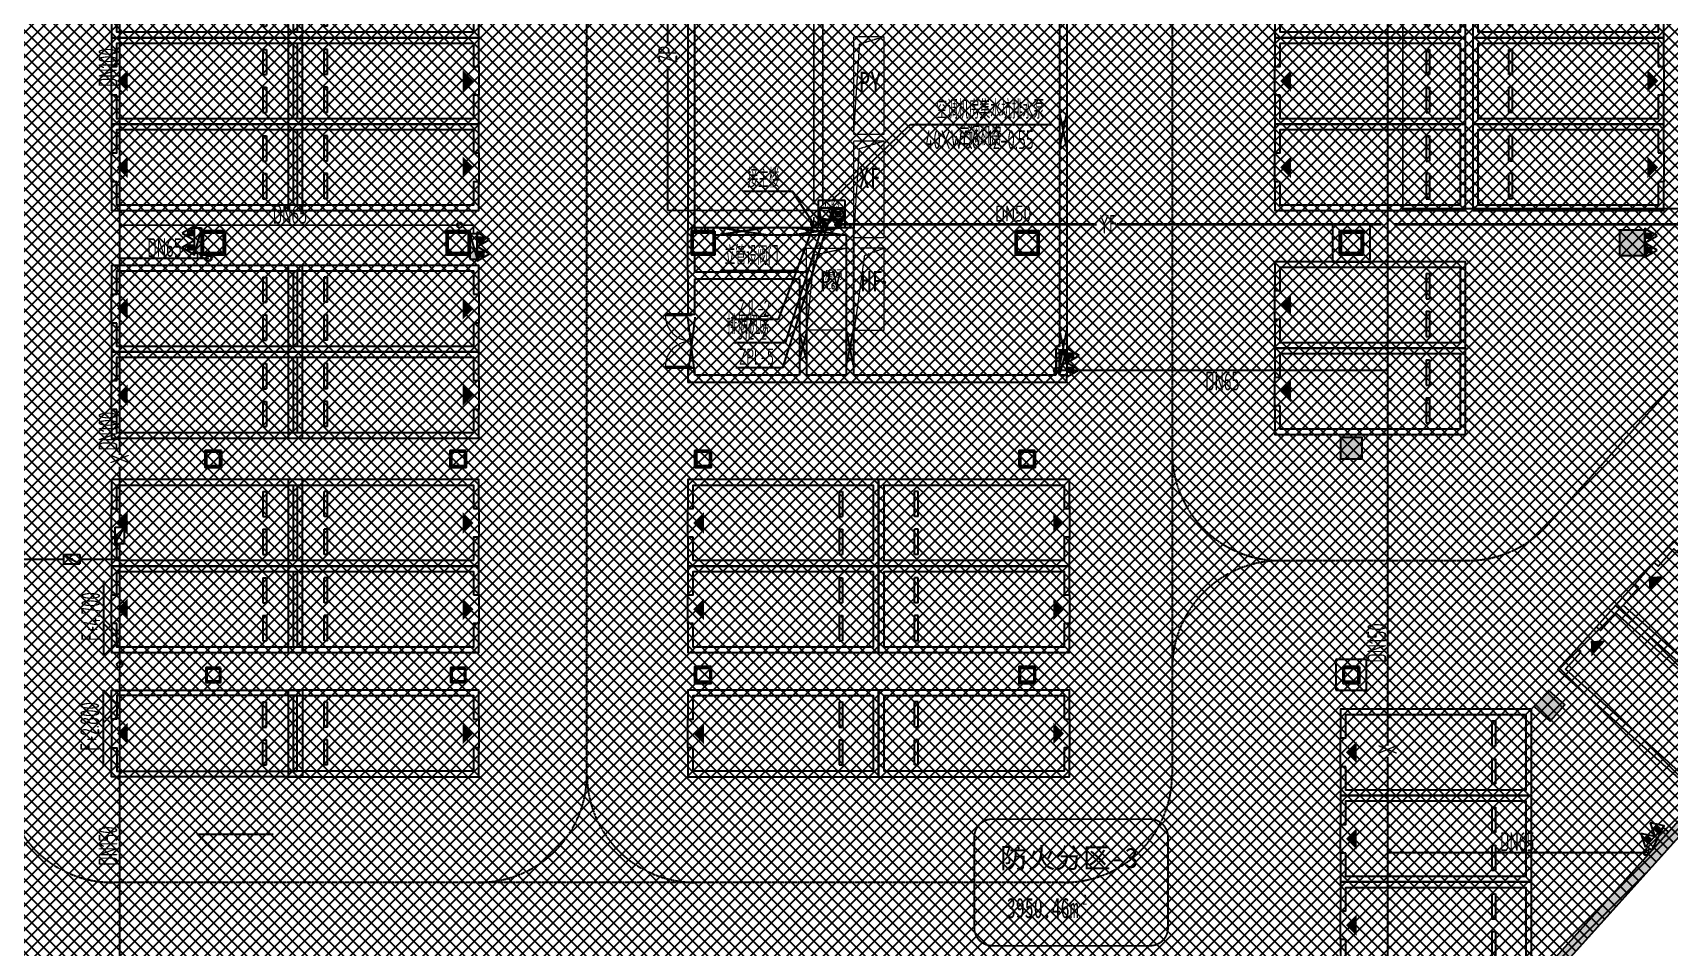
# Model space of a CAD drawing. Extents: x -2120532 to 1934524, y -1331911 to 424203.
# Drawn here: x -50223 to -4779, y -374824 to -349422 of the extents above; entities that cross this region are included whole.
import ezdxf

# ---------------------------------------------------------------- set-up
doc = ezdxf.new("R2010")
doc.units = 0
doc.header["$LTSCALE"] = 10
for name, pattern in [('__DASH', [0.35, 0.25, -0.1]), ('DASH', [0.35, 0.25, -0.1]), ('排水', [1.1, 1, -0.1])]:
    doc.linetypes.add(name, pattern=pattern)
for name, color, linetype in [('0-绿', 3, 'Continuous'), ('0-蓝', 5, 'Continuous'), ('00-停车位', 67, 'Continuous'), ('A-COLUMN', 8, 'Continuous'), ('A-ROOM_NAME', 23, 'Continuous'), ('A-WALL', 2, 'Continuous'), ('DIM_ELEV', 3, 'Continuous'), ('DIM_LEAD', 3, 'Continuous'), ('DOOR_FIRE', 8, 'Continuous'), ('PUB_HATCH', 8, 'Continuous'), ('SPACE', 7, 'Continuous'), ('W-DIM_中水', 3, 'Continuous'), ('W-DIM_喷淋', 3, 'Continuous'), ('W-DIM_消防', 3, 'Continuous'), ('W-DIM_给水', 3, 'Continuous'), ('W-EQUIP_消火栓', 7, 'Continuous'), ('W-EQUIP_灭火器', 7, 'Continuous'), ('W-PIPE-中水', 122, 'Continuous'), ('W-PIPE-压力废', 31, 'Continuous'), ('W-PIPE-喷淋', 6, 'Continuous'), ('W-PIPE-喷淋中', 6, 'Continuous'), ('W-PIPE-消防', 1, 'Continuous'), ('W-PIPE-给水', 3, 'Continuous'), ('W-TEXT_压力废', 7, 'Continuous'), ('W-TEXT_喷淋', 7, 'Continuous'), ('W-TEXT_消防', 7, 'Continuous'), ('W-TWT_LEAD', 3, 'Continuous'), ('W-TWT_TEXT', 7, 'Continuous'), ('W-VALVE_消防', 7, 'Continuous'), ('W-VPIPE-中水', 122, 'Continuous'), ('W-VPIPE-喷淋', 6, 'Continuous'), ('W-VPIPE-消防', 1, 'Continuous'), ('W-VPIPE-给水', 3, 'Continuous'), ('画水辅助', 6, 'Continuous'), ('车行线', 4, 'Continuous'), ('集水坑', 4, 'Continuous')]:
    doc.layers.add(name, color=color, linetype=linetype)
for name, color, linetype, lineweight in [('GPS-污水', 2, '排水', 40), ('HOLE', 52, 'Continuous', 15), ('钢柱', 51, 'Continuous', 35)]:
    doc.layers.add(name, color=color, linetype=linetype, lineweight=lineweight)
doc.styles.add('8B2_01', font='simhei.ttf', dxfattribs={"width": 0.8})
doc.styles.add('8B2_02', font='tssdeng.shx', dxfattribs={"width": 0.6, "bigfont": 'TSSDCHN.shx'})
doc.styles.add('_TCH_SPACE', font='SIMPLEX', dxfattribs={"height": 5, "bigfont": 'GBCBIG'})
doc.styles.add('_TWT_PIPEDN', font='TSSDENG', dxfattribs={"width": 0.8, "height": 3.5, "bigfont": 'TSSDCHN'})
doc.styles.get("Standard").update_dxf_attribs({"font": 'TSSDENG.shx', "width": 0.7, "bigfont": 'TSSDCHN.shx'})
doc.styles.add('黑体', font='simhei.ttf', dxfattribs={"width": 0.65})

# ---------------------------------------------------------------- blocks, each defined once
blk = doc.blocks.new('l99')
at = {"layer": 'W-TWT_TEXT'}
for p, q in [((92541, -196910), (92091, -196460)), ((94175, -196460), (92091, -196460)), ((92541, -196910), (92991, -196460))]:
    blk.add_line(p, q, dxfattribs=at)
blk = doc.blocks.new('4gs')
at = {"layer": 'W-TWT_TEXT', "style": '8B2_02', "width": 0.6}
blk.add_text('F+4.700', height=525, rotation=359.9998, dxfattribs=at).set_placement((-16760, -202342, 8000))
blk = doc.blocks.new('2.8')
at = {"layer": 'W-TWT_TEXT', "style": '8B2_02', "width": 0.6}
blk.add_text('F+2.800', height=525, rotation=89.9998, dxfattribs=at).set_placement((100977, -194305, 5000))
blk = doc.blocks.new('车位2400x5300')
at = {"layer": '00-停车位', "color": 251}
for p, q in [((-875, -1000), (-175, -1000)), ((-875, -1100), (-875, -1000)), ((-875, -1100), (-175, -1100)), ((-175, -1100), (-175, -1000)), ((175, -1000), (875, -1000)), ((175, -1100), (175, -1000)), ((175, -1100), (875, -1100)), ((875, -1100), (875, -1000)), ((400, -5300), (-400, -5300))]:
    blk.add_line(p, q, dxfattribs=at)
blk.add_lwpolyline([(400, -5150), (400, -5300), (1200, -5300), (1200, 0), (-1200, 0), (-1200, -5300), (-400, -5300), (-400, -5150), (-1050, -5150), (-1050, -150), (1050, -150), (1050, -5150), (400, -5150)], dxfattribs=at)
blk.add_lwpolyline([(0, -5150, 0, 600, 0), (0, -4850, 600, 600, 0)], format="xyseb", dxfattribs=at)
blk = doc.blocks.new('A$C10817FE3')
at = {"layer": '0-蓝', "color": 9, "linetype": 'DASH', "ltscale": 3, "const_width": 50}
blk.add_lwpolyline([(-136854, -212272), (-132475, -212272, 0.414214), (-131975, -211772), (-131975, -209253, 0.414214), (-132475, -208753), (-136854, -208753, 0.414214), (-137354, -209253), (-137354, -211772, 0.414214)], format="xyb", close=True, dxfattribs=at)
at = {"layer": '0-绿', "color": 0, "linetype": 'DASH', "style": '黑体'}
blk.add_text('防火分区-3', height=563.3, dxfattribs=at).set_placement((-136640, -210112))
at = {"layer": '0-绿', "color": 0, "linetype": 'DASH', "style": '黑体', "width": 0.65}
for s, height, p in [('2', 282, (-134346, -211129)), ('3950.46m', 563.3, (-136452, -211504))]:
    blk.add_text(s, height=height, dxfattribs=at).set_placement(p)
blk = doc.blocks.new('人防集水坑')
at = {"layer": 'GPS-污水', "color": 8, "linetype": '排水'}
for centre in [(307561, 701151), (307561, 700451)]:
    blk.add_circle(centre, 75, dxfattribs=at)
at = {"layer": '集水坑', "color": 8, "linetype": 'DASH', "ltscale": 0.5}
blk.add_lwpolyline([(306241, 700051), (306241, 701551), (307741, 701551), (307741, 700051)], close=True, dxfattribs=at)
at = {"layer": '集水坑', "color": 8, "linetype": 'Continuous', "ltscale": 0.5}
for points in [[(306641, 701501), (306641, 700801), (307341, 700801), (307341, 701501)], [(306641, 700801), (306641, 700101), (307341, 700101), (307341, 700801)]]:
    blk.add_lwpolyline(points, close=True, dxfattribs=at)
at = {"layer": '集水坑', "color": 8, "linetype": 'DASH', "ltscale": 0.5}
for points in [[(307341, 700801), (307237, 701397), (306641, 701501)], [(307347, 700101), (307243, 700697), (306647, 700801)]]:
    blk.add_lwpolyline(points, dxfattribs=at)
blk = doc.blocks.new('_FZH')
blk.add_lwpolyline([(-0.5, -0.5), (0.5, -0.5), (0.5, 0.5), (-0.5, 0.5)], close=True)
at = {"layer": 'PUB_HATCH'}
blk.add_solid([(-0.5, -0.5), (0.5, -0.5), (-0.5, 0.5), (0.5, 0.5)], dxfattribs=at)
blk = doc.blocks.new('$DorLib2D$00000002')
for p, q in [((-0.5, 0), (-0.5, 0.4875)), ((-0.475, 0.4875), (-0.5, 0.4875)), ((-0.475, 0), (-0.475, 0.4875)), ((0.475, 0), (0.475, 0.4875)), ((0.475, 0.4875), (0.5, 0.4875)), ((0.5, 0), (0.5, 0.4875)), ((-0.5, 0), (-0.475, 0)), ((0.5, 0), (0.475, 0))]:
    blk.add_line(p, q)
at = {"lineweight": 13}
for centre, start, end in [((-0.4875, 0), 0, 88.53072), ((0.4875, 0), 91.46928, 180)]:
    blk.add_arc(centre, 0.4875, start, end, dxfattribs=at)
blk = doc.blocks.new('$TwtSys$00000434')
for p, q in [((-0.5, 0.5), (-0.5, -0.5)), ((-0.5, -0.5), (0.5, 0.5)), ((0.5, 0.5), (-0.5, 0.5)), ((0.5, -0.5), (0.5, 0.5)), ((-0.5, -0.5), (0.5, -0.5))]:
    blk.add_line(p, q)
blk.add_solid([(0.5, -0.5), (0.5, 0.5), (-0.5, -0.5)])
blk = doc.blocks.new('$TwtSys$00000546')
h = blk.add_hatch()
h.set_pattern_fill('ANSI31', color=256, scale=200, style=0)
h.set_pattern_definition([(45, (-38543.802, -6670.83), (-17.67767, 17.67767), [])])
h.paths.add_polyline_path([(-65, 174), (65, 174), (65, 44), (-65, 44)])
for points in [[(0, 344), (-198, 0), (198, 0)], [(-65, 174), (65, 174), (65, 44), (-65, 44)]]:
    blk.add_lwpolyline(points, close=True)
blk = doc.blocks.new('$VALVE$00000316')
for p, q in [((-125, 72), (125, -72)), ((-125, 72), (-125, -72)), ((-125, 72), (125, 72)), ((125, 72), (125, -72)), ((-125, -72), (125, -72))]:
    blk.add_line(p, q)
at = {"const_width": 21.1}
blk.add_lwpolyline([(-11, 0, 1), (11, 0, 1)], format="xyb", close=True, dxfattribs=at)
for p in [(-125, 0), (125, 0)]:
    blk.add_point(p)
at = {"color": 7, "flags": 9}
for tag in ['XSIZE', 'YSIZE']:
    blk.add_attdef(tag, (0, 0), '', height=0.5, dxfattribs=at)
blk = doc.blocks.new('A$C1C3C0163')
h = blk.add_hatch()
h.set_pattern_fill('ANSI37', color=8, scale=150)
h.set_pattern_definition([(45, (-601697.23, -233886.27), (-168.3798, 168.3798), []), (135, (-601697.23, -233886.27), (-168.3798, -168.3798), [])])
h.paths.add_polyline_path([(-80300, 5300), (-80300, -9000), (-62000, -9000), (-62000, -64625), (-76750, -64625), (-76750, -62675), (-73875, -62675), (-73775, -57275), (-100380, -57275), (-100572, -124002), (-71150, -123999), (-71150, -126437), (-63509, -133383), (-65550, -135650), (-61611, -139196), (-83885, -163934), (-83885, -174096), (-119589, -213750), (-196450, -213750), (-196450, -207800), (-209700, -193450), (-209700, -169150), (-201700, -169149), (-201700, 5300), (-192675, 5300)])

msp = doc.modelspace()

# ---------------------------------------------------------------- hatches: boundary and pattern name
at = {"layer": 'PUB_HATCH'}
msp.add_hatch(color=8, dxfattribs=at).paths.add_polyline_path([(13617.2, -351612.5), (13394.2, -351411.7), (-13481.7, -381260.4), (-13348.1, -381560.4)])
at = {"layer": 'W-PIPE-中水'}
for points in [[(-12176.3, -354310.9), (-12176.3, -354337.2), (-12202.5, -354337.2)], [(-12176.3, -354310.9), (-12202.5, -354310.9), (-12202.5, -354337.2)]]:
    msp.add_hatch(color=256, dxfattribs=at).paths.add_polyline_path(points)
at = {"layer": 'W-PIPE-消防'}
for points in [[(-47808.6, -355690.9), (-47808.6, -355717.2), (-47834.9, -355717.2)], [(-47808.6, -355690.9), (-47834.9, -355690.9), (-47834.9, -355717.2)], [(-12600.3, -372193.2), (-12600.3, -372166.9), (-12626.6, -372166.9)], [(-12600.3, -372193.2), (-12626.6, -372193.2), (-12626.6, -372166.9)]]:
    msp.add_hatch(color=256, dxfattribs=at).paths.add_polyline_path(points)

# ---------------------------------------------------------------- linework, layer by layer
at = {"color": 7, "ltscale": 100}
msp.add_line((-27777.8, -354604.3), (-27777.8, -354715.3), dxfattribs=at)
at = {"color": 8, "linetype": 'DASH'}
for points in [[(-21508.6, -351619.8), (-21708.6, -352619.8)], [(-21508.6, -352619.8), (-21708.6, -351619.8)], [(-29833.6, -354835.4), (-31133.6, -355035.4)], [(-31133.6, -354835.4), (-29833.6, -355035.4)], [(-27733.6, -354835.4), (-29033.6, -355035.4)], [(-29033.6, -354835.4), (-27733.6, -355035.4)], [(-31833.6, -357318.9), (-32033.6, -358918.9)], [(-31833.6, -358918.9), (-32033.6, -357318.9)], [(-28733.6, -357718.9), (-28933.6, -358518.9)], [(-28733.6, -358518.9), (-28933.6, -357718.9)], [(-27433.6, -357651.1), (-27633.6, -358651.1)], [(-27433.6, -358651.1), (-27633.6, -357651.1)], [(-21508.6, -357651.1), (-21708.6, -358651.1)], [(-21508.6, -358651.1), (-21708.6, -357651.1)]]:
    msp.add_lwpolyline(points, dxfattribs=at)
at = {"color": 7, "ltscale": 100}
for centre, radius in [((-27858.7, -354465.9), 158.9), ((-27858.5, -354465.9), 158.9), ((-27858.7, -354465.9), 140.1), ((-27858.5, -354465.9), 140.1), ((-27858.5, -354465.9), 73.2), ((-27858.7, -354465.9), 56.6), ((-27858.5, -354465.9), 56.6), ((-27855.6, -354745.4), 86.2), ((-27855.6, -354745.4), 86.2), ((-27858.6, -354745.4), 62)]:
    msp.add_circle(centre, radius, dxfattribs=at)
at = {"layer": 'A-COLUMN', "color": 8}
for p, q in [((-13083.6, -354735.4), (-14133.6, -354735.4)), ((-14133.6, -354735.4), (-14133.6, -355785.4)), ((-13083.6, -355785.4), (-13083.6, -354735.4)), ((-44883.6, -354935.4), (-45533.6, -354935.4)), ((-45533.6, -354935.4), (-45533.6, -355585.4)), ((-44883.6, -355585.4), (-44883.6, -354935.4)), ((-38083.6, -354935.4), (-38733.6, -354935.4)), ((-38733.6, -354935.4), (-38733.6, -355585.4)), ((-38083.6, -355585.4), (-38083.6, -354935.4)), ((-31283.6, -354935.4), (-31933.6, -354935.4)), ((-31933.6, -354935.4), (-31933.6, -355585.4)), ((-31283.6, -355585.4), (-31283.6, -354935.4)), ((-22283.6, -354935.4), (-22933.6, -354935.4)), ((-22933.6, -354935.4), (-22933.6, -355585.4)), ((-22283.6, -355585.4), (-22283.6, -354935.4)), ((-45533.6, -355585.4), (-44883.6, -355585.4)), ((-38733.6, -355585.4), (-38083.6, -355585.4)), ((-31933.6, -355585.4), (-31283.6, -355585.4)), ((-22933.6, -355585.4), (-22283.6, -355585.4)), ((-14133.6, -355785.4), (-13083.6, -355785.4)), ((-44983.6, -361035.4), (-45433.6, -361035.4)), ((-45433.6, -361035.4), (-45433.6, -361485.4)), ((-44983.6, -361485.4), (-44983.6, -361035.4)), ((-38183.6, -361035.4), (-38633.6, -361035.4)), ((-38633.6, -361035.4), (-38633.6, -361485.4)), ((-38183.6, -361485.4), (-38183.6, -361035.4)), ((-31383.6, -361035.4), (-31833.6, -361035.4)), ((-31833.6, -361035.4), (-31833.6, -361485.4)), ((-31383.6, -361485.4), (-31383.6, -361035.4)), ((-22383.6, -361035.4), (-22833.6, -361035.4)), ((-22833.6, -361035.4), (-22833.6, -361485.4)), ((-22383.6, -361485.4), (-22383.6, -361035.4)), ((-45433.6, -361485.4), (-44983.6, -361485.4)), ((-38633.6, -361485.4), (-38183.6, -361485.4)), ((-31833.6, -361485.4), (-31383.6, -361485.4)), ((-22833.6, -361485.4), (-22383.6, -361485.4)), ((-45008.6, -367060.4), (-45408.6, -367060.4)), ((-45408.6, -367060.4), (-45408.6, -367460.4)), ((-45008.6, -367460.4), (-45008.6, -367060.4)), ((-38208.6, -367060.4), (-38608.6, -367060.4)), ((-38608.6, -367060.4), (-38608.6, -367460.4)), ((-38208.6, -367460.4), (-38208.6, -367060.4)), ((-31383.6, -367035.4), (-31833.6, -367035.4)), ((-31833.6, -367035.4), (-31833.6, -367485.4)), ((-31383.6, -367485.4), (-31383.6, -367035.4)), ((-22383.6, -367035.4), (-22833.6, -367035.4)), ((-22833.6, -367035.4), (-22833.6, -367485.4)), ((-22383.6, -367485.4), (-22383.6, -367035.4)), ((-13183.6, -366835.4), (-14033.6, -366835.4)), ((-14033.6, -366835.4), (-14033.6, -367685.4)), ((-13183.6, -367685.4), (-13183.6, -366835.4)), ((-45408.6, -367460.4), (-45008.6, -367460.4)), ((-38608.6, -367460.4), (-38208.6, -367460.4)), ((-31833.6, -367485.4), (-31383.6, -367485.4)), ((-22833.6, -367485.4), (-22383.6, -367485.4)), ((-14033.6, -367685.4), (-13183.6, -367685.4))]:
    msp.add_line(p, q, dxfattribs=at)
at = {"layer": 'A-WALL', "color": 8}
for p, q in [((-21508.6, -347185.4), (-21508.6, -358236.8)), ((-21708.6, -347285.4), (-21708.6, -358136.8)), ((-32033.6, -348185.4), (-32033.6, -354935.4)), ((-31833.6, -354935.4), (-31833.6, -348185.4)), ((13394.2, -351411.7), (-13481.7, -381260.4)), ((13617.2, -351612.5), (-13348.1, -381560.4)), ((-31933.6, -354835.4), (-31558.6, -354835.4)), ((-31933.6, -354835.4), (-31933.6, -354935.4)), ((-31558.6, -354835.4), (-31558.6, -354935.4)), ((-31558.6, -354835.4), (-27433.6, -354835.4)), ((-27433.6, -354835.4), (-27433.6, -358935.4)), ((-32033.6, -356160.4), (-32033.6, -354935.4)), ((-31283.6, -355035.4), (-27633.6, -355035.4)), ((-27633.6, -355035.4), (-27633.6, -358935.4)), ((-31833.6, -356060.4), (-31833.6, -355585.4)), ((-32033.6, -356160.4), (-32033.6, -357235.4)), ((-31833.6, -356060.4), (-28733.6, -356060.4)), ((-31833.6, -357235.4), (-31833.6, -356260.4)), ((-31833.6, -356260.4), (-28933.6, -356260.4)), ((-28933.6, -356260.4), (-28933.6, -358935.4)), ((-28733.6, -356060.4), (-28733.6, -358935.4)), ((-32033.6, -357235.4), (-31833.6, -357235.4)), ((-21708.6, -358136.8), (-21808.6, -358136.8)), ((-21808.6, -358136.8), (-21808.6, -358935.4)), ((-21508.6, -358236.8), (-21708.6, -358236.8)), ((-21708.6, -358236.8), (-21708.6, -358935.4)), ((-31833.6, -358735.4), (-32033.6, -358735.4)), ((-32033.6, -358735.4), (-32033.6, -359135.4)), ((-31833.6, -358935.4), (-31833.6, -358735.4)), ((-28933.6, -358935.4), (-31833.6, -358935.4)), ((-27633.6, -358935.4), (-28733.6, -358935.4)), ((-21808.6, -358935.4), (-27433.6, -358935.4)), ((-21508.6, -358935.4), (-21708.6, -358935.4)), ((-21508.6, -359135.4), (-21508.6, -358935.4)), ((-28833.6, -359135.4), (-32033.6, -359135.4)), ((-27533.6, -359135.4), (-28833.6, -359135.4)), ((-21758.6, -359135.4), (-27533.6, -359135.4)), ((-21508.6, -359135.4), (-21758.6, -359135.4))]:
    msp.add_line(p, q, dxfattribs=at)
at = {"layer": 'DIM_ELEV', "color": 8}
for p, q in [((-45208.6, -372135.1), (-45658.6, -371685.1)), ((-45658.6, -371685.1), (-43550.9, -371685.1)), ((-45208.6, -372135.1), (-44758.6, -371685.1))]:
    msp.add_line(p, q, dxfattribs=at)
at = {"layer": 'DIM_LEAD', "color": 8, "const_width": 60}
msp.add_lwpolyline([(-26591.9, -356389.2, 1), (-26575.3, -356331.6, 1)], format="xyb", close=True, dxfattribs=at)
at = {"layer": 'GPS-污水', "linetype": '排水', "const_width": 35}
msp.add_lwpolyline([(-27858.6, -354707.9), (-27858.6, -354607)], dxfattribs=at)
at = {"layer": 'GPS-污水', "linetype": '排水'}
msp.add_circle((-27858.6, -354745.4), 37.5, dxfattribs=at)
at = {"layer": 'HOLE', "color": 8, "linetype": 'DASH'}
for points in [[(-27433.6, -349535.4), (-27433.6, -352235.4), (-26583.6, -352235.4), (-26583.6, -349535.4), (-27433.6, -349535.4)], [(-26583.6, -349535.4), (-27269.8, -349744.1), (-27433.6, -352235.4)], [(-27433.6, -352435.4), (-27433.6, -355110.4), (-26583.6, -355110.4), (-26583.6, -352435.4), (-27433.6, -352435.4)], [(-26583.6, -352435.4), (-27274.7, -352650.2), (-27433.6, -355110.4)], [(-27633.6, -355410.4), (-28524.6, -355604.4), (-28733.8, -357685.4)], [(-27433.6, -355410.4), (-27433.6, -357685.4), (-26583.6, -357685.4), (-26583.6, -355410.4), (-27283.6, -355410.4)], [(-26583.6, -355410.4), (-27129.5, -355617.4), (-27413.8, -357685.4)]]:
    msp.add_lwpolyline(points, dxfattribs=at)
msp.add_lwpolyline([(-27633.6, -355410.4), (-27633.6, -357685.4), (-28733.8, -357685.4), (-28733.8, -355410.4)], close=True, dxfattribs=at)
at = {"layer": 'W-DIM_中水'}
for p, q in [((-28533.6, -354735.4), (-29519.2, -357383.4)), ((-29519.2, -357383.4), (-30733.5, -357383.4))]:
    msp.add_line(p, q, dxfattribs=at)
at = {"layer": 'W-DIM_喷淋'}
for p, q in [((-28033.6, -354360.4), (-29404.4, -358734.4)), ((-29404.4, -358734.4), (-30697.7, -358734.4))]:
    msp.add_line(p, q, dxfattribs=at)
at = {"layer": 'W-DIM_消防'}
for p, q in [((-29128, -353830.2), (-30489.2, -353830.2)), ((-28533.6, -354735.4), (-29128, -353830.2)), ((-28283.6, -354735.4), (-29128, -353830.2))]:
    msp.add_line(p, q, dxfattribs=at)
at = {"layer": 'W-DIM_给水'}
for p, q in [((-28283.6, -354735.4), (-29331.7, -358039)), ((-29331.7, -358039), (-30740.5, -358039))]:
    msp.add_line(p, q, dxfattribs=at)
at = {"layer": 'W-PIPE-中水', "ltscale": 1.5, "const_width": 52.5}
for points in [[(-28533.6, -354184.2), (-28533.6, -347325.4)], [(-12176.3, -354310.9), (-12176.3, -347325.4)], [(-1998.2, -354310.9), (-12176.3, -354310.9)], [(-28533.6, -354660.4), (-28533.6, -354536.7)]]:
    msp.add_lwpolyline(points, dxfattribs=at)
at = {"layer": 'W-PIPE-压力废', "ltscale": 1.5, "const_width": 75}
for points in [[(-27858.6, -354745.4), (-20677.3, -354745.4)], [(-20127.5, -354745.4), (-12776.6, -354745.4)], [(-12424.1, -354745.4), (-4141.6, -354745.4)]]:
    msp.add_lwpolyline(points, dxfattribs=at)
at = {"layer": 'W-PIPE-喷淋', "ltscale": 1.5, "const_width": 52.5}
msp.add_lwpolyline([(-28108.6, -354360.4), (-32588.8, -354360.4)], dxfattribs=at)
at = {"layer": 'W-PIPE-喷淋中', "ltscale": 1.5, "const_width": 52.5}
for points in [[(-32588.8, -347501.6), (-32588.8, -349782.6)], [(-32588.8, -350344.5), (-32588.8, -354360.4)]]:
    msp.add_lwpolyline(points, dxfattribs=at)
at = {"layer": 'W-PIPE-消防', "ltscale": 1.5, "const_width": 52.5}
for points in [[(-12600.3, -346525.8), (-12600.3, -358796.9)], [(-47808.6, -347501.6), (-47808.6, -355690.9)], [(-38368.5, -354766.6), (-47808.6, -354766.6)], [(-38285, -354766.6), (-37983, -354766.6)], [(-37983, -354766.6), (-37983, -355015.7)], [(-45330.9, -355690.9), (-47808.6, -355690.9)], [(-47808.6, -355690.9), (-47808.6, -361151.7)], [(-45647.2, -355690.9), (-45647.2, -355540.8)], [(-21794.2, -358326.7), (-21794.2, -358717.9)], [(-21794.2, -358326.7), (-21608.6, -358326.7)], [(-21794.2, -358796.9), (-12600.3, -358796.9)], [(-12600.3, -358796.9), (-12600.3, -360467.4)], [(-12600.3, -360467.4), (-12600.3, -369220.2)], [(-47808.6, -361471.4), (-47808.6, -363157.8)], [(-47808.6, -363607.2), (-47808.6, -366974.2)], [(-59670, -364047), (-49366.2, -364047)], [(-48916.8, -364047), (-47808.6, -364047)], [(-47808.6, -367049.2), (-47808.6, -375548)], [(-12600.3, -369539.8), (-12600.3, -372193.2)], [(-5421.2, -372193.2), (-12600.3, -372193.2)], [(-12600.3, -372193.2), (-12600.3, -375548)], [(-5370.8, -372137.6), (-5326.3, -372088.4)]]:
    msp.add_lwpolyline(points, dxfattribs=at)
at = {"layer": 'W-PIPE-给水', "ltscale": 1.5, "const_width": 52.5}
for points in [[(-28283.6, -354184.2), (-28283.6, -347501.6)], [(-28283.6, -354660.4), (-28283.6, -354536.7)]]:
    msp.add_lwpolyline(points, dxfattribs=at)
at = {"layer": 'W-TWT_LEAD'}
for p, q in [((-28033.6, -354085.4), (-25858.5, -351973.4)), ((-28033.6, -354085.4), (-25858.5, -351973.4)), ((-25858.5, -351973.4), (-21918.7, -351973.4)), ((-28533.6, -354735.4), (-29011, -356031.1)), ((-29011, -356031.1), (-31115.6, -356031.1))]:
    msp.add_line(p, q, dxfattribs=at)
at = {"layer": 'W-VPIPE-中水'}
msp.add_circle((-28533.6, -354735.4), 75, dxfattribs=at)
at = {"layer": 'W-VPIPE-喷淋'}
msp.add_circle((-28033.6, -354360.4), 75, dxfattribs=at)
at = {"layer": 'W-VPIPE-消防'}
for centre in [(-38368.5, -354766.6), (-45330.9, -355690.9), (-21794.2, -358796.9), (-47808.6, -366974.2), (-5421.2, -372193.2)]:
    msp.add_circle(centre, 75, dxfattribs=at)
at = {"layer": 'W-VPIPE-给水'}
msp.add_circle((-28283.6, -354735.4), 75, dxfattribs=at)
at = {"layer": '车行线', "color": 8, "linetype": '__DASH', "ltscale": 1.5}
for points in [[(-15583.6, -364085.4), (-10387.1, -364085.4, 0.2125566), (-8157.7, -363092.8), (13270.8, -339294.1, 0.185339), (14041.4, -337286.7), (14041.4, -244560.4)], [(-18583.6, -293760.4), (-18583.6, -370022.9, -0.4142136), (-21583.6, -373022.9), (-48008.6, -373022.9)], [(-15583.6, -364085.4, -0.4142136), (-18583.6, -361085.4)], [(-15583.6, -364085.4, 0.4142136), (-18583.6, -367085.4)], [(-48008.6, -373022.9, -0.4142136), (-51008.6, -370022.9)], [(-37833.6, -373022.9, 0.4142136), (-34833.6, -370022.9)], [(-31833.6, -373022.9, -0.4142136), (-34833.6, -370022.9)]]:
    msp.add_lwpolyline(points, format="xyb", dxfattribs=at)
msp.add_lwpolyline([(-34833.6, -370022.9), (-34833.6, -299760.4)], dxfattribs=at)
at = {"layer": '钢柱', "color": 8, "lineweight": 35}
for points in [[(-44883.6, -354935.4), (-45533.6, -354935.4), (-45533.6, -355585.4), (-44883.6, -355585.4)], [(-44923.6, -355545.4), (-45493.6, -355545.4), (-45493.6, -354975.4), (-44923.6, -354975.4)], [(-38083.6, -354935.4), (-38733.6, -354935.4), (-38733.6, -355585.4), (-38083.6, -355585.4)], [(-38123.6, -355545.4), (-38693.6, -355545.4), (-38693.6, -354975.4), (-38123.6, -354975.4)], [(-31283.6, -354935.4), (-31933.6, -354935.4), (-31933.6, -355585.4), (-31283.6, -355585.4)], [(-31323.6, -355545.4), (-31893.6, -355545.4), (-31893.6, -354975.4), (-31323.6, -354975.4)], [(-22283.6, -354935.4), (-22933.6, -354935.4), (-22933.6, -355585.4), (-22283.6, -355585.4)], [(-22323.6, -355545.4), (-22893.6, -355545.4), (-22893.6, -354975.4), (-22323.6, -354975.4)], [(-13283.6, -354935.4), (-13933.6, -354935.4), (-13933.6, -355585.4), (-13283.6, -355585.4)], [(-13323.6, -355545.4), (-13893.6, -355545.4), (-13893.6, -354975.4), (-13323.6, -354975.4)], [(-44983.6, -361035.4), (-45433.6, -361035.4), (-45433.6, -361485.4), (-44983.6, -361485.4)], [(-45013.6, -361065.4), (-45403.6, -361065.4), (-45403.6, -361455.4), (-45013.6, -361455.4)], [(-38183.6, -361035.4), (-38633.6, -361035.4), (-38633.6, -361485.4), (-38183.6, -361485.4)], [(-38213.6, -361065.4), (-38603.6, -361065.4), (-38603.6, -361455.4), (-38213.6, -361455.4)], [(-31383.6, -361035.4), (-31833.6, -361035.4), (-31833.6, -361485.4), (-31383.6, -361485.4)], [(-31413.6, -361065.4), (-31803.6, -361065.4), (-31803.6, -361455.4), (-31413.6, -361455.4)], [(-22383.6, -361035.4), (-22833.6, -361035.4), (-22833.6, -361485.4), (-22383.6, -361485.4)], [(-22413.6, -361065.4), (-22803.6, -361065.4), (-22803.6, -361455.4), (-22413.6, -361455.4)], [(-45008.6, -367060.4), (-45408.6, -367060.4), (-45408.6, -367460.4), (-45008.6, -367460.4)], [(-45028.6, -367440.4), (-45388.6, -367440.4), (-45388.6, -367080.4), (-45028.6, -367080.4)], [(-38208.6, -367060.4), (-38608.6, -367060.4), (-38608.6, -367460.4), (-38208.6, -367460.4)], [(-38228.6, -367440.4), (-38588.6, -367440.4), (-38588.6, -367080.4), (-38228.6, -367080.4)], [(-31383.6, -367035.4), (-31833.6, -367035.4), (-31833.6, -367485.4), (-31383.6, -367485.4)], [(-31413.6, -367455.4), (-31803.6, -367455.4), (-31803.6, -367065.4), (-31413.6, -367065.4)], [(-22383.6, -367035.4), (-22833.6, -367035.4), (-22833.6, -367485.4), (-22383.6, -367485.4)], [(-22413.6, -367455.4), (-22803.6, -367455.4), (-22803.6, -367065.4), (-22413.6, -367065.4)], [(-13383.6, -367035.4), (-13833.6, -367035.4), (-13833.6, -367485.4), (-13383.6, -367485.4)], [(-13413.6, -367455.4), (-13803.6, -367455.4), (-13803.6, -367065.4), (-13413.6, -367065.4)]]:
    msp.add_lwpolyline(points, close=True, dxfattribs=at)
at = {"layer": '集水坑', "color": 8, "linetype": 'DASH', "ltscale": 0.5}
msp.add_lwpolyline([(-27658.6, -354085.4), (-28408.6, -354085.4), (-28408.6, -354835.4), (-27658.6, -354835.4)], close=True, dxfattribs=at)

# ---------------------------------------------------------------- block references
at = {"color": 8}
msp.add_blockref('A$C10817FE3', (113277.6, -162510.4), dxfattribs=at)
at = {"layer": '00-停车位', "color": 8}
for p, rotation in [((-42733.6, -348360.4), 270), ((-43133.6, -348360.4), 90), ((-10433.6, -348360.4), 270), ((-10233.6, -348360.4), 90), ((-42733.6, -350760.4), 270), ((-43133.6, -350760.4), 90), ((-10433.6, -350760.4), 270), ((-10233.6, -350760.4), 90), ((-42733.6, -353160.4), 270), ((-43133.6, -353160.4), 90), ((-10433.6, -353160.4), 270), ((-10233.6, -353160.4), 90), ((-10433.6, -356985.4), 270), ((-42733.6, -357085.4), 270), ((-43133.6, -357085.4), 90), ((-42733.6, -359485.4), 270), ((-43133.6, -359485.4), 90), ((-10433.6, -359385.4), 270), ((-42733.6, -363035.4), 270), ((-43133.6, -363035.4), 90), ((-26733.6, -363035.4), 270), ((-26733.6, -363035.4), 90), ((-1527.4, -367983.9), 228.0000000141129), ((-42733.6, -365435.4), 270), ((-43133.6, -365435.4), 90), ((-26733.6, -365435.4), 270), ((-26733.6, -365435.4), 90), ((-3133.3, -369767.4), 228.0000000141129), ((-43133.6, -368885.4), 90), ((-26733.6, -368885.4), 270), ((-26733.6, -368885.4), 90), ((-8608.6, -369410.4), 270), ((-8608.6, -371810.4), 270), ((-8608.6, -374210.4), 270)]:
    msp.add_blockref('车位2400x5300', p, dxfattribs=dict(at, rotation=rotation))
at = {"layer": '00-停车位', "color": 8, "xscale": -1, "rotation": 269.9999999717715}
msp.add_blockref('车位2400x5300', (-42733.6, -368885.4), dxfattribs=at)
at = {"layer": 'A-COLUMN', "color": 8}
for p, xscale, yscale, zscale, rotation in [((-5808.6, -355260.4), 700, 700, 700, 90), ((-13608.6, -360960.4), 600, 600, 600, 90), ((-8105.6, -368116.2), 600.0000000000256, 600.0000000000256, 600.0000000000256, 47.99999999999824)]:
    msp.add_blockref('_FZH', p, dxfattribs=dict(at, xscale=xscale, yscale=yscale, zscale=zscale, rotation=rotation))
at = {"layer": 'DOOR_FIRE', "color": 8, "xscale": 1500, "yscale": 1500, "zscale": 200, "rotation": 89.99999999999994}
msp.add_blockref('$DorLib2D$00000002', (-31933.6, -357985.4), dxfattribs=at)
at = {"layer": 'W-EQUIP_消火栓', "xscale": 700, "zscale": 700}
for p, yscale, rotation in [((-45633.6, -355190.8), -200, 269.9999999999923), ((-37983.6, -355360.8), 200, 270.0000000000076), ((-21608.6, -358586.8), -200, 89.99999999999235), ((-5107.8, -371810.8), 200, 47.99999499104246)]:
    msp.add_blockref('$TwtSys$00000434', p, dxfattribs=dict(at, yscale=yscale, rotation=rotation))
at = {"layer": 'W-EQUIP_灭火器'}
for p, rotation in [((-45733.6, -354992.4), 89.99999999999235), ((-5458.6, -355062), 270.0000000000076), ((-45733.6, -355389.2), 89.99999999999235), ((-37883.6, -355162.4), 270.0000000000076), ((-37883.6, -355559.2), 270.0000000000076), ((-5458.6, -355458.8), 270.0000000000076), ((-21508.6, -358388.4), 269.9999999999923), ((-21508.6, -358785.1), 269.9999999999923), ((-5049.3, -371596.5), 47.99999499104246), ((-5314.8, -371891.3), 47.99999499104246)]:
    msp.add_blockref('$TwtSys$00000546', p, dxfattribs=dict(at, rotation=rotation))
at = {"layer": 'W-VALVE_消防', "xscale": -1.8, "yscale": -1.8, "zscale": 1.8, "rotation": 270}
msp.add_blockref('$VALVE$00000316', (-47808.6, -363382.5), dxfattribs=at)
at = {"layer": 'W-VALVE_消防', "xscale": 1.8, "yscale": 1.8, "zscale": 1.8}
msp.add_blockref('$VALVE$00000316', (-49141.5, -364047), dxfattribs=at)
at = {"layer": '画水辅助'}
for name, p in [('A$C1C3C0163', (106241.4, -167810.4)), ('2.8', (-149354.4, -175061.4))]:
    msp.add_blockref(name, p, dxfattribs=at)
for name, p, rotation in [('l99', (-244719, -458823.4, 3000), 90.00000000000001), ('4gs', (-250691.3, -349556.8, -3000), 90)]:
    msp.add_blockref(name, p, dxfattribs=dict(at, rotation=rotation))
at = {"layer": '画水辅助', "xscale": -1, "rotation": 90}
msp.add_blockref('l99', (-244719, -275596), dxfattribs=at)
at = {"layer": '集水坑', "color": 8, "linetype": 'Continuous', "xscale": -0.5, "yscale": 0.5, "zscale": 0.5, "rotation": 90}
msp.add_blockref('人防集水坑', (322366.7, -200964.9), dxfattribs=at)

# ---------------------------------------------------------------- texts
at = {"layer": '0-绿', "color": 8, "linetype": 'DASH', "style": '黑体'}
msp.add_text('JSK3', height=179.2, dxfattribs=at).set_placement((-28298.7, -354275.4, 0))
at = {"layer": 'A-ROOM_NAME', "color": 8}
for s, height, style, width, p in [('PY', 563.29, '8B2_01', 0.8, (-27278, -351069.8)), ('空调机房', 525, '8B2_02', 0.6, (-24509.4, -352552.4)), ('XF', 563.29, '8B2_01', 0.8, (-27288.2, -353734)), ('PY', 563.29, '8B2_01', 0.8, (-28356.2, -356607.3)), ('HF', 563.29, '8B2_01', 0.8, (-27231.6, -356601.3)), ('排烟机房', 525, '8B2_02', 0.6, (-30956.8, -357794.4))]:
    msp.add_text(s, height=height, dxfattribs=dict(at, style=style, width=width)).set_placement(p)
at = {"layer": 'SPACE', "color": 8, "style": '_TCH_SPACE'}
msp.add_text('房间', height=241.13, dxfattribs=at).set_placement((-28224, -356285.4))
at = {"layer": 'SPACE', "color": 8, "style": '_TCH_SPACE', "width": 0.705882}
msp.add_text('1.62', height=148.75, dxfattribs=at).set_placement((-28221.1, -356534.8))
at = {"layer": 'W-DIM_中水', "color": 7, "style": '8B2_02', "width": 0.6}
msp.add_text('ZJL-2', height=450, dxfattribs=at).set_placement((-30643.5, -357293.4))
at = {"layer": 'W-DIM_喷淋', "color": 7, "style": '8B2_02', "width": 0.6}
msp.add_text('ZPL-5', height=450, dxfattribs=at).set_placement((-30607.7, -358644.4))
at = {"layer": 'W-DIM_消防', "color": 7, "style": '8B2_02', "width": 0.6}
msp.add_text('接主楼', height=525, dxfattribs=at).set_placement((-30384.2, -353725.2))
at = {"layer": 'W-DIM_给水', "color": 7, "style": '8B2_02', "width": 0.6}
msp.add_text('J1L-2', height=450, dxfattribs=at).set_placement((-30650.5, -357949))
at = {"layer": 'W-TEXT_压力废'}
for s, height, style, width, p in [('DN50', 446.25, '_TWT_PIPEDN', 0.752941, (-23495.9, -354668.5)), ('YF', 525, '8B2_02', 0.6, (-20602.3, -355007.9))]:
    msp.add_text(s, height=height, dxfattribs=dict(at, style=style, width=width)).set_placement(p)
at = {"layer": 'W-TEXT_喷淋', "style": '8B2_02', "width": 0.6}
msp.add_text('ZP', height=525, rotation=90, dxfattribs=at).set_placement((-32326.3, -350269.5))
at = {"layer": 'W-TEXT_消防', "style": '8B2_02', "width": 0.6}
for s, p in [('DN100', (-47870.2, -350929.2)), ('DN100', (-47870.2, -361030.1)), ('X', (-47546.1, -361396.4)), ('DN150', (-12637.8, -366917.9)), ('X', (-12337.8, -369464.8)), ('DN150', (-47870.2, -372557.7))]:
    msp.add_text(s, height=525, rotation=90, dxfattribs=at).set_placement(p)
for p in [(-43555, -354729.1), (-47036.2, -355653.4), (-17663.7, -359359.4), (-9477.2, -372155.7)]:
    msp.add_text('DN65', height=525, dxfattribs=at).set_placement(p)
at = {"layer": 'W-TWT_LEAD', "color": 7, "style": '8B2_02', "width": 0.6}
for s, p in [('空调机房集水坑排水泵', (-25129, -351815.9)), ('40XWQ6-12-0.55', (-25440.2, -352655.9)), ('立管设阀门', (-31010.6, -355873.6))]:
    msp.add_text(s, height=525, dxfattribs=at).set_placement(p)

doc.saveas('drawing.dxf')
